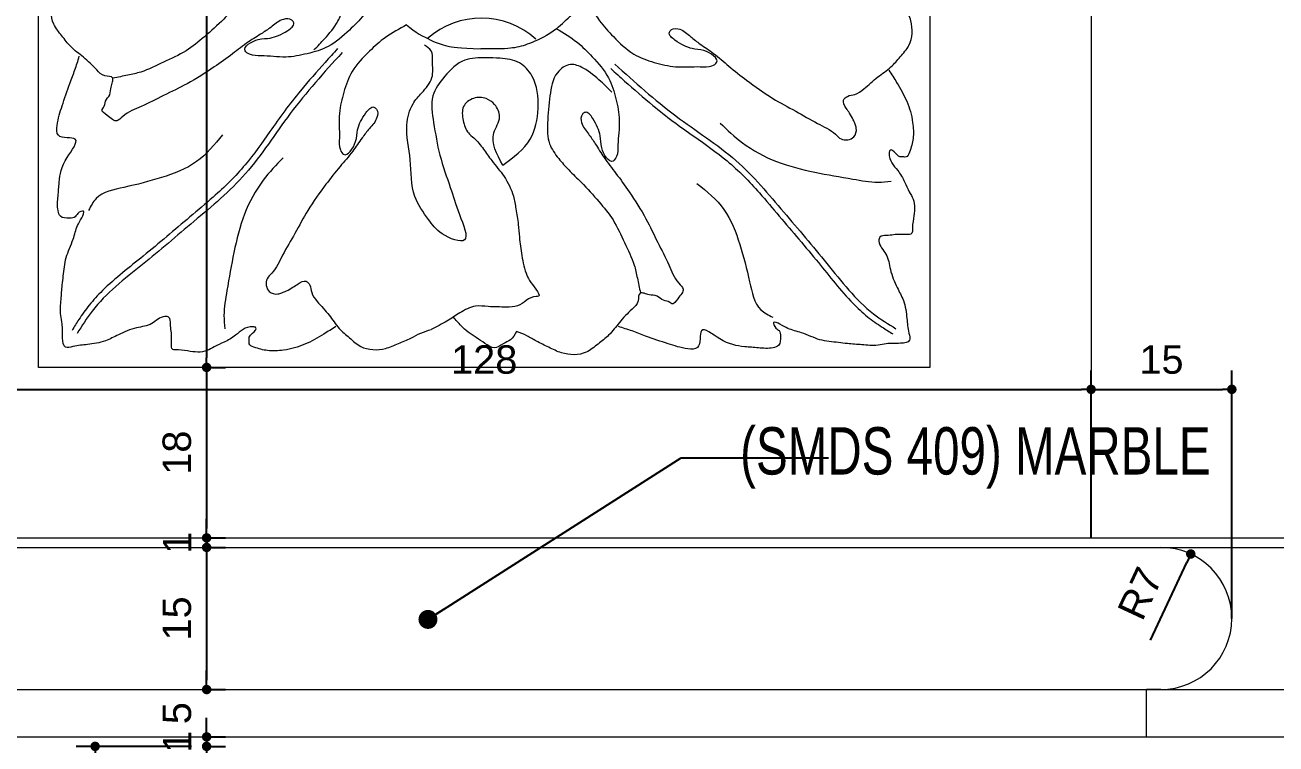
# Model space of a CAD drawing. Header units: inches. Extents: x 274057 to 444617, y 490067 to 635630.
# Drawn here: x 332358.4 to 332490.3, y 493024 to 493099.9 of the extents above; entities that cross this region are included whole.
import ezdxf

# ---------------------------------------------------------------- set-up
doc = ezdxf.new("R2010")
doc.units = ezdxf.units.IN
doc.header["$MEASUREMENT"] = 0
for name, color, linetype in [('CQ Grg Gypsum', 41, 'Continuous'), ('CQ PANEL DIMENSION', 1, 'Continuous'), ('CQ SPOT DETAIL DIMENSION', 9, 'Continuous'), ('CQ SPOT DETAILS', 40, 'Continuous'), ('CQ text label', 3, 'Continuous')]:
    doc.layers.add(name, color=color, linetype=linetype)
doc.layers.add('CQ Marble', color=6, linetype='Continuous', lineweight=0)
doc.styles.add('DIM 50', font='romans.shx', dxfattribs={"width": 0.75, "height": 100})
doc.styles.get("Standard").update_dxf_attribs({"font": 'arial.ttf'})
doc.dimstyles.new('CQ 2', dxfattribs={"dimscale": 0.02, "dimtxt": 150, "dimasz": 50, "dimexe": 100, "dimexo": 0, "dimgap": 80, "dimtad": 1, "dimdec": 0, "dimzin": 0, "dimdsep": 46, "dimtxsty": 'Standard', "dimblk": 'DOT', "dimcen": 100, "dimclrd": 1, "dimclre": 1, "dimclrt": 3, "dimadec": 0, "dimazin": 0, "dimtfac": 1, "dimtdec": 0, "dimtofl": 0, "dimtmove": 0, "dimatfit": 3, "dimfxl": 1, "dimtolj": 1, "dimtzin": 0, "dimlwd": -1, "dimarcsym": 0})
doc.dimstyles.get("Standard").update_dxf_attribs({"dimtxt": 0.18, "dimasz": 0.18, "dimexe": 0.18, "dimexo": 0.0625, "dimgap": 0.09, "dimtad": 0, "dimtih": 1, "dimtoh": 1, "dimdec": 4, "dimzin": 0, "dimdsep": 46, "dimtxsty": 'Standard', "dimcen": 0.09, "dimadec": 0, "dimazin": 0, "dimtfac": 1, "dimtdec": 4, "dimtofl": 0, "dimtmove": 0, "dimatfit": 3, "dimfxl": 1, "dimtolj": 1, "dimtzin": 0, "dimarcsym": 0})

# ---------------------------------------------------------------- blocks, each defined once
blk = doc.blocks.new('_Dot')
at = {"color": 0, "linetype": 'ByBlock', "lineweight": -2}
blk.add_line((-0.5, 0), (-1, 0), dxfattribs=at)
at = {"color": 0, "linetype": 'ByBlock', "const_width": 0.5}
blk.add_lwpolyline([(-0.25, 0, 1), (0.25, 0, 1)], format="xyb", close=True, dxfattribs=at)
blk = doc.blocks.new('*D1234')
at = {"layer": 'CQ SPOT DETAIL DIMENSION', "color": 1, "lineweight": -2, "transparency": 16777216}
for p, q in [((332359.81, 493157.74), (332379.54, 493157.74)), ((332377.54, 493063.74), (332379.54, 493063.74))]:
    blk.add_line(p, q, dxfattribs=at)
at = {"layer": 'CQ SPOT DETAIL DIMENSION', "color": 1, "transparency": 16777216}
blk.add_line((332377.54, 493156.74), (332377.54, 493064.74), dxfattribs=at)
at = {"layer": 'Defpoints', "color": 0, "transparency": 16777216}
for p in [(332359.81, 493157.74), (332377.54, 493063.74, -0.03), (332377.54, 493063.74)]:
    blk.add_point(p, dxfattribs=at)
at = {"layer": 'CQ SPOT DETAIL DIMENSION', "color": 1, "transparency": 16777216}
for p, rotation in [((332377.54, 493157.74), 90), ((332377.54, 493063.74), 270)]:
    blk.add_blockref('_Dot', p, dxfattribs=dict(at, rotation=rotation))
at = {"layer": 'CQ SPOT DETAIL DIMENSION', "color": 3, "transparency": 16777216, "insert": (332374.41, 493110.74), "char_height": 3, "attachment_point": 5, "rotation": 90}
blk.add_mtext('\\A1;94', dxfattribs=at)
blk = doc.blocks.new('*D1235')
at = {"layer": 'CQ SPOT DETAIL DIMENSION', "color": 1, "lineweight": -2, "transparency": 16777216}
for p, q in [((332377.54, 493063.74), (332379.54, 493063.74)), ((332377.54, 493045.74), (332379.54, 493045.74))]:
    blk.add_line(p, q, dxfattribs=at)
at = {"layer": 'CQ SPOT DETAIL DIMENSION', "color": 1, "transparency": 16777216}
blk.add_line((332377.54, 493062.74), (332377.54, 493046.74), dxfattribs=at)
at = {"layer": 'Defpoints', "color": 0, "transparency": 16777216}
for p in [(332377.54, 493063.74, -0.03), (332377.54, 493045.74, -0.03), (332377.54, 493045.74)]:
    blk.add_point(p, dxfattribs=at)
at = {"layer": 'CQ SPOT DETAIL DIMENSION', "color": 1, "transparency": 16777216}
for p, rotation in [((332377.54, 493063.74), 90), ((332377.54, 493045.74), 270)]:
    blk.add_blockref('_Dot', p, dxfattribs=dict(at, rotation=rotation))
at = {"layer": 'CQ SPOT DETAIL DIMENSION', "color": 3, "transparency": 16777216, "insert": (332374.41, 493054.74), "char_height": 3, "attachment_point": 5, "rotation": 90}
blk.add_mtext('\\A1;18', dxfattribs=at)
blk = doc.blocks.new('*D1219')
at = {"layer": 'CQ SPOT DETAIL DIMENSION', "color": 1, "transparency": 16777216}
for p, q in [((332377.54, 493046.74), (332377.54, 493047.74)), ((332377.54, 493043.74), (332377.54, 493042.74))]:
    blk.add_line(p, q, dxfattribs=at)
at = {"layer": 'CQ SPOT DETAIL DIMENSION', "color": 1, "lineweight": -2, "transparency": 16777216}
for p, q in [((332377.54, 493045.74), (332379.54, 493045.74)), ((332377.54, 493044.74), (332379.54, 493044.74))]:
    blk.add_line(p, q, dxfattribs=at)
at = {"layer": 'Defpoints', "color": 0, "transparency": 16777216}
for p in [(332377.54, 493045.74, -0.03), (332377.54, 493044.74, -0.03), (332377.54, 493044.74)]:
    blk.add_point(p, dxfattribs=at)
at = {"layer": 'CQ SPOT DETAIL DIMENSION', "color": 1, "transparency": 16777216}
for p, rotation in [((332377.54, 493045.74), 270), ((332377.54, 493044.74), 90)]:
    blk.add_blockref('_Dot', p, dxfattribs=dict(at, rotation=rotation))
at = {"layer": 'CQ SPOT DETAIL DIMENSION', "color": 3, "transparency": 16777216, "insert": (332374.44, 493045.24), "char_height": 3, "attachment_point": 5, "rotation": 90}
blk.add_mtext('\\A1;1', dxfattribs=at)
blk = doc.blocks.new('*D1220')
at = {"layer": 'CQ SPOT DETAIL DIMENSION', "color": 1, "lineweight": -2, "transparency": 16777216}
for p, q in [((332377.54, 493044.74), (332379.54, 493044.74)), ((332377.54, 493029.74), (332379.54, 493029.74))]:
    blk.add_line(p, q, dxfattribs=at)
at = {"layer": 'CQ SPOT DETAIL DIMENSION', "color": 1, "transparency": 16777216}
blk.add_line((332377.54, 493043.74), (332377.54, 493030.74), dxfattribs=at)
at = {"layer": 'Defpoints', "color": 0, "transparency": 16777216}
for p in [(332377.54, 493044.74, -0.03), (332377.54, 493029.74, -0.03), (332377.54, 493029.74)]:
    blk.add_point(p, dxfattribs=at)
at = {"layer": 'CQ SPOT DETAIL DIMENSION', "color": 1, "transparency": 16777216}
for p, rotation in [((332377.54, 493044.74), 90), ((332377.54, 493029.74), 270)]:
    blk.add_blockref('_Dot', p, dxfattribs=dict(at, rotation=rotation))
at = {"layer": 'CQ SPOT DETAIL DIMENSION', "color": 3, "transparency": 16777216, "insert": (332374.41, 493037.24), "char_height": 3, "attachment_point": 5, "rotation": 90}
blk.add_mtext('\\A1;15', dxfattribs=at)
blk = doc.blocks.new('*D1221')
at = {"layer": 'CQ SPOT DETAIL DIMENSION', "color": 1, "transparency": 16777216}
for p, q in [((332377.54, 493030.74), (332377.54, 493031.74)), ((332377.54, 493023.74), (332377.54, 493022.74))]:
    blk.add_line(p, q, dxfattribs=at)
at = {"layer": 'CQ SPOT DETAIL DIMENSION', "color": 1, "lineweight": -2, "transparency": 16777216}
for p, q in [((332377.54, 493029.74), (332379.54, 493029.74)), ((332377.54, 493024.74), (332379.54, 493024.74))]:
    blk.add_line(p, q, dxfattribs=at)
at = {"layer": 'Defpoints', "color": 0, "transparency": 16777216}
for p in [(332377.54, 493029.74, -0.03), (332377.54, 493024.74, -0.03), (332377.54, 493024.74)]:
    blk.add_point(p, dxfattribs=at)
at = {"layer": 'CQ SPOT DETAIL DIMENSION', "color": 1, "transparency": 16777216}
for p, rotation in [((332377.54, 493029.74), 270), ((332377.54, 493024.74), 90)]:
    blk.add_blockref('_Dot', p, dxfattribs=dict(at, rotation=rotation))
at = {"layer": 'CQ SPOT DETAIL DIMENSION', "color": 3, "transparency": 16777216, "insert": (332374.42, 493027.24), "char_height": 3, "attachment_point": 5, "rotation": 90}
blk.add_mtext('\\A1;5', dxfattribs=at)
blk = doc.blocks.new('*D1222')
at = {"layer": 'CQ SPOT DETAIL DIMENSION', "color": 1, "transparency": 16777216}
for p, q in [((332377.54, 493025.74), (332377.54, 493026.74)), ((332377.54, 493022.74), (332377.54, 493021.74))]:
    blk.add_line(p, q, dxfattribs=at)
at = {"layer": 'CQ SPOT DETAIL DIMENSION', "color": 1, "lineweight": -2, "transparency": 16777216}
for p, q in [((332377.54, 493024.74), (332379.54, 493024.74)), ((332377.54, 493023.74), (332379.54, 493023.74))]:
    blk.add_line(p, q, dxfattribs=at)
at = {"layer": 'Defpoints', "color": 0, "transparency": 16777216}
for p in [(332377.54, 493024.74, -0.03), (332377.54, 493023.74, -0.03), (332377.54, 493023.74)]:
    blk.add_point(p, dxfattribs=at)
at = {"layer": 'CQ SPOT DETAIL DIMENSION', "color": 1, "transparency": 16777216}
for p, rotation in [((332377.54, 493024.74), 270), ((332377.54, 493023.74), 90)]:
    blk.add_blockref('_Dot', p, dxfattribs=dict(at, rotation=rotation))
at = {"layer": 'CQ SPOT DETAIL DIMENSION', "color": 3, "transparency": 16777216, "insert": (332374.44, 493024.24), "char_height": 3, "attachment_point": 5, "rotation": 90}
blk.add_mtext('\\A1;1', dxfattribs=at)
blk = doc.blocks.new('*D1224')
at = {"layer": 'CQ SPOT DETAIL DIMENSION', "color": 1, "lineweight": -2, "transparency": 16777216}
for p, q in [((332342.81, 493045.74), (332342.81, 493063.42)), ((332470.81, 493045.74), (332470.81, 493063.42))]:
    blk.add_line(p, q, dxfattribs=at)
at = {"layer": 'CQ SPOT DETAIL DIMENSION', "color": 1, "transparency": 16777216}
blk.add_line((332343.81, 493061.42), (332469.81, 493061.42), dxfattribs=at)
at = {"layer": 'Defpoints', "color": 0, "transparency": 16777216}
for p in [(332470.81, 493061.42), (332342.81, 493045.74, -0.03), (332470.81, 493045.74, -0.03)]:
    blk.add_point(p, dxfattribs=at)
at = {"layer": 'CQ SPOT DETAIL DIMENSION', "color": 1, "transparency": 16777216, "rotation": 180}
blk.add_blockref('_Dot', (332342.81, 493061.42), dxfattribs=at)
at = {"layer": 'CQ SPOT DETAIL DIMENSION', "color": 1, "transparency": 16777216}
blk.add_blockref('_Dot', (332470.81, 493061.42), dxfattribs=at)
at = {"layer": 'CQ SPOT DETAIL DIMENSION', "color": 3, "transparency": 16777216, "insert": (332406.81, 493064.55), "char_height": 3, "attachment_point": 5}
blk.add_mtext('\\A1;128', dxfattribs=at)
blk = doc.blocks.new('*D1225')
at = {"layer": 'CQ SPOT DETAIL DIMENSION', "color": 1, "lineweight": -2, "transparency": 16777216}
for p, q in [((332470.81, 493045.74), (332470.81, 493063.42)), ((332485.65, 493037.24), (332485.65, 493063.42))]:
    blk.add_line(p, q, dxfattribs=at)
at = {"layer": 'CQ SPOT DETAIL DIMENSION', "color": 1, "transparency": 16777216}
blk.add_line((332471.81, 493061.42), (332484.65, 493061.42), dxfattribs=at)
at = {"layer": 'Defpoints', "color": 0, "transparency": 16777216}
for p in [(332485.65, 493061.42), (332470.81, 493045.74, -0.03), (332485.65, 493037.24, -0.03)]:
    blk.add_point(p, dxfattribs=at)
at = {"layer": 'CQ SPOT DETAIL DIMENSION', "color": 1, "transparency": 16777216, "rotation": 180}
blk.add_blockref('_Dot', (332470.81, 493061.42), dxfattribs=at)
at = {"layer": 'CQ SPOT DETAIL DIMENSION', "color": 1, "transparency": 16777216}
blk.add_blockref('_Dot', (332485.65, 493061.42), dxfattribs=at)
at = {"layer": 'CQ SPOT DETAIL DIMENSION', "color": 3, "transparency": 16777216, "insert": (332478.23, 493064.55), "char_height": 3, "attachment_point": 5}
blk.add_mtext('\\A1;15', dxfattribs=at)
blk = doc.blocks.new('*D1227')
at = {"layer": 'CQ SPOT DETAIL DIMENSION', "color": 1, "transparency": 16777216}
blk.add_line((332477.08, 493034.94), (332480.9, 493043.13), dxfattribs=at)
at = {"layer": 'Defpoints', "color": 0, "transparency": 16777216}
for p in [(332481.32, 493044.04, -0.03), (332478.15, 493037.24, -0.03)]:
    blk.add_point(p, dxfattribs=at)
at = {"layer": 'CQ SPOT DETAIL DIMENSION', "color": 1, "transparency": 16777216, "rotation": 65.025243148382}
blk.add_blockref('_Dot', (332481.32, 493044.04), dxfattribs=at)
at = {"layer": 'CQ SPOT DETAIL DIMENSION', "color": 3, "transparency": 16777216, "insert": (332475.97, 493039.89), "char_height": 3, "attachment_point": 5, "rotation": 65.0252}
blk.add_mtext('\\A1;R7', dxfattribs=at)
blk = doc.blocks.new('*D1172')
at = {"layer": 'CQ SPOT DETAIL DIMENSION', "color": 1, "lineweight": -2, "transparency": 16777216}
for p, q in [((332375.94, 493023.74), (332363.78, 493023.74)), ((332370.43, 492999.74), (332363.78, 492999.74))]:
    blk.add_line(p, q, dxfattribs=at)
at = {"layer": 'CQ SPOT DETAIL DIMENSION', "color": 1, "transparency": 16777216}
blk.add_line((332365.78, 493022.74), (332365.78, 493000.74), dxfattribs=at)
at = {"layer": 'Defpoints', "color": 0, "transparency": 16777216}
for p in [(332375.94, 493023.74), (332365.78, 492999.74), (332370.43, 492999.74, -0.03)]:
    blk.add_point(p, dxfattribs=at)
at = {"layer": 'CQ SPOT DETAIL DIMENSION', "color": 1, "transparency": 16777216}
for p, rotation in [((332365.78, 493023.74), 90), ((332365.78, 492999.74), 270)]:
    blk.add_blockref('_Dot', p, dxfattribs=dict(at, rotation=rotation))
at = {"layer": 'CQ SPOT DETAIL DIMENSION', "color": 3, "transparency": 16777216, "insert": (332362.68, 493011.74), "char_height": 3, "attachment_point": 5, "rotation": 90}
blk.add_mtext('\\A1;24', dxfattribs=at)
blk = doc.blocks.new('fireplace')
at = {"layer": 'CQ Marble', "lineweight": 0}
for p, q in [((374329.23, 531066.56), (374329.23, 530936.56)), ((374181.23, 530936.56), (374937.23, 530936.56)), ((374173.73, 530935.56), (374937.23, 530935.56)), ((374173.73, 530920.56), (374937.23, 530920.56)), ((374335.07, 530915.56), (374335.07, 530920.56)), ((374336.57, 530920.56), (374335.07, 530920.56)), ((374175.23, 530915.56), (374336.73, 530915.56)), ((374336.73, 530915.56), (374937.23, 530915.56))]:
    blk.add_line(p, q, dxfattribs=at)
for points in [[(374218.23, 531048.56), (374312.23, 531048.56), (374312.23, 530954.56), (374218.23, 530954.56)], [(374312.23, 530954.56), (374218.23, 530954.56), (374218.23, 531048.56), (374312.23, 531048.56)]]:
    blk.add_lwpolyline(points, close=True, dxfattribs=at)
for centre, radius, start, end in [((374226.45, 531042.32), 69.71, 311.7458, 315.3971), ((374264.92, 530982.82), 8.6, 47.9326, 131.3343), ((374336.57, 530928.06), 7.5, 270, 90)]:
    blk.add_arc(centre, radius, start, end, dxfattribs=at)
for points, knots in [([(374253.97, 530993.92), (374253.53, 530993.18), (374252.71, 530991.79), (374250.88, 530990.02), (374249.01, 530988.34), (374246.59, 530987.64), (374244.21, 530987.17), (374242.15, 530987.5), (374240.7, 530987.43), (374239.47, 530988.23), (374241.35, 530989.37), (374242.53, 530989.22), (374243.63, 530989.61), (374244.42, 530990.03), (374245.35, 530990.71), (374244.84, 530991.4), (374243.82, 530991.36), (374242.92, 530990.57), (374241.72, 530989.75), (374240.25, 530988.89), (374238.64, 530987.58), (374236.5, 530986.08), (374234.11, 530984.52), (374231.45, 530983.32), (374229.2, 530982.07), (374227.49, 530981.5), (374226.39, 530980.28), (374225.67, 530981.09), (374224.75, 530981.62), (374225.23, 530982.1), (374225.21, 530982.73), (374225.86, 530983.29), (374225.83, 530984.09), (374226.05, 530984.61), (374226.15, 530985.34), (374225.03, 530985.2), (374224.19, 530986.2), (374223.04, 530987.29), (374221.63, 530988.3), (374220.7, 530989.57), (374219.47, 530991.02), (374219.52, 530993.11), (374220.35, 530994.74), (374220.92, 530995.98), (374221.61, 530997.04), (374221.87, 530997.77), (374222, 530998.14)], [0, 0, 0, 0, 2.580815, 4.807291, 7.626694, 9.963364, 12.256517, 14.855381, 16.093572, 16.68179, 18.521778, 19.784042, 20.703613, 21.806135, 22.831965, 23.173904, 24.065309, 25.449844, 26.721766, 28.447545, 30.540699, 32.933976, 36.290753, 39.074034, 41.704458, 43.909508, 44.689162, 45.851537, 46.675011, 46.921602, 47.635698, 48.433279, 49.265401, 49.82943, 50.23983, 51.085515, 52.166667, 54.103234, 55.854623, 57.308539, 58.827027, 61.429856, 62.903153, 64.341072, 65.50376, 66.672517, 66.672517, 66.672517, 66.672517]), ([(374276.09, 530993.37), (374276.49, 530992.6), (374277.24, 530991.18), (374278.98, 530989.32), (374280.77, 530987.55), (374283.15, 530986.73), (374285.5, 530986.14), (374287.58, 530986.37), (374289.02, 530986.23), (374290.29, 530986.97), (374288.47, 530988.19), (374287.28, 530988.1), (374286.2, 530988.55), (374285.43, 530989), (374284.54, 530989.74), (374285.09, 530990.4), (374286.1, 530990.3), (374286.96, 530989.47), (374288.12, 530988.59), (374289.55, 530987.67), (374291.08, 530986.27), (374293.15, 530984.67), (374295.45, 530982.99), (374298.06, 530981.65), (374300.22, 530980.33), (374301.97, 530979.56), (374302.93, 530978.43), (374304.31, 530978.61), (374304.55, 530979.65), (374304.35, 530980.25), (374304.12, 530980.79), (374303.78, 530981.36), (374303.37, 530981.97), (374302.92, 530982.72), (374303.6, 530983.29), (374304.44, 530983.31), (374305.51, 530984.12), (374306.63, 530985.22), (374308.11, 530986.14), (374309.1, 530987.37), (374310.4, 530988.75), (374310.45, 530990.84), (374309.71, 530992.51), (374309.2, 530993.77), (374308.57, 530994.87), (374308.34, 530995.61), (374308.23, 530995.99)], [0, 0, 0, 0, 2.580815, 4.807291, 7.626694, 9.963364, 12.256517, 14.855381, 16.093572, 16.68179, 18.521778, 19.784042, 20.703613, 21.806135, 22.831965, 23.173904, 24.065309, 25.449844, 26.721766, 28.447545, 30.540699, 32.933976, 36.290753, 39.074034, 41.704458, 43.909508, 44.689162, 46.039762, 46.986662, 47.442599, 47.941187, 48.738769, 49.392763, 50.281254, 50.836388, 51.647922, 52.752958, 54.689525, 56.440914, 57.89483, 59.413318, 62.016147, 63.489444, 64.927363, 66.090051, 67.258809, 67.258809, 67.258809, 67.258809]), ([(374247.28, 530988.09), (374247.66, 530988.47), (374248.59, 530989.4), (374249.7, 530990.75), (374250.47, 530992.55), (374249.19, 530994.29), (374246.76, 530994.67), (374244.28, 530994.91), (374241.87, 530994.9), (374240.3, 530993.76), (374238.98, 530992.61), (374237.58, 530991.08), (374235.81, 530989.53), (374233.79, 530987.83), (374231.41, 530986.81), (374229.42, 530985.77), (374227.59, 530985.4), (374226.62, 530985.19), (374226.1, 530985.08)], [0, 0, 0, 0, 1.602274, 3.939649, 5.345885, 6.978704, 9.528492, 12.4315, 14.621444, 16.455043, 18.057259, 19.915515, 22.669887, 25.116669, 27.790646, 30.383598, 31.789241, 33.370527, 33.370527, 33.370527, 33.370527]), ([(374257.03, 530990.7), (374256.27, 530990.3), (374254.84, 530989.54), (374252.98, 530987.8), (374251.22, 530986.02), (374250.4, 530983.64), (374249.81, 530981.29), (374250.03, 530979.21), (374249.89, 530977.77), (374250.63, 530976.5), (374251.86, 530978.32), (374251.77, 530979.51), (374252.21, 530980.59), (374252.67, 530981.36), (374253.4, 530982.25), (374254.06, 530981.7), (374253.97, 530980.69), (374253.14, 530979.83), (374252.26, 530978.67), (374251.33, 530977.24), (374249.94, 530975.7), (374248.34, 530973.64), (374246.66, 530971.33), (374245.32, 530968.73), (374244, 530966.57), (374243.23, 530964.82), (374242.1, 530963.85), (374242.28, 530962.48), (374243.32, 530962.23), (374243.92, 530962.44), (374244.46, 530962.67), (374245.03, 530963), (374245.64, 530963.41), (374246.39, 530963.86), (374246.96, 530963.19), (374246.97, 530962.35), (374247.78, 530961.28), (374248.89, 530960.16), (374249.81, 530958.68), (374251.04, 530957.69), (374252.42, 530956.39), (374254.51, 530956.33), (374256.18, 530957.08), (374257.44, 530957.59), (374258.53, 530958.22), (374259.28, 530958.45), (374259.65, 530958.56)], [0, 0, 0, 0, 2.580815, 4.807291, 7.626694, 9.963364, 12.256517, 14.855381, 16.093572, 16.68179, 18.521778, 19.784042, 20.703613, 21.806135, 22.831965, 23.173904, 24.065309, 25.449844, 26.721766, 28.447545, 30.540699, 32.933976, 36.290753, 39.074034, 41.704458, 43.909508, 44.689162, 46.039762, 46.986662, 47.442599, 47.941187, 48.738769, 49.392763, 50.281254, 50.836388, 51.647922, 52.752958, 54.689525, 56.440914, 57.89483, 59.413318, 62.016147, 63.489444, 64.927363, 66.090051, 67.258809, 67.258809, 67.258809, 67.258809]), ([(374257.03, 530990.7), (374257.95, 530989.93), (374259.93, 530988.9), (374260.97, 530988.54), (374262.49, 530988.25), (374264.89, 530988.19)], [0, 0, 0, 0, 2.237908, 4.768737, 6.524905, 6.524905, 6.524905, 6.524905]), ([(374272.87, 530990.31), (374271.91, 530989.58), (374269.89, 530988.65), (374268.83, 530988.35), (374267.29, 530988.13), (374264.89, 530988.19)], [0, 0, 0, 0, 2.237908, 4.768737, 6.524905, 6.524905, 6.524905, 6.524905]), ([(374272.87, 530990.31), (374273.61, 530989.86), (374275, 530989.04), (374276.77, 530987.21), (374278.44, 530985.34), (374279.15, 530982.92), (374279.62, 530980.54), (374279.29, 530978.48), (374279.36, 530977.03), (374278.55, 530975.8), (374277.42, 530977.68), (374277.57, 530978.86), (374277.18, 530979.97), (374276.76, 530980.76), (374276.07, 530981.69), (374275.39, 530981.17), (374275.43, 530980.16), (374276.22, 530979.26), (374277.04, 530978.05), (374277.89, 530976.58), (374279.21, 530974.97), (374280.7, 530972.83), (374282.27, 530970.44), (374283.47, 530967.78), (374284.72, 530965.53), (374285.29, 530963.82), (374286.5, 530962.72), (374285.7, 530962), (374285.16, 530961.09), (374284.69, 530961.56), (374284.06, 530961.55), (374283.49, 530962.19), (374282.7, 530962.17), (374282.17, 530962.38), (374281.45, 530962.49), (374281.59, 530961.36), (374280.58, 530960.52), (374279.49, 530959.38), (374278.48, 530957.97), (374277.21, 530957.03), (374275.77, 530955.8), (374273.68, 530955.85), (374272.05, 530956.68), (374270.81, 530957.26), (374269.75, 530957.94), (374269.02, 530958.2), (374268.65, 530958.34)], [0, 0, 0, 0, 2.580815, 4.807291, 7.626694, 9.963364, 12.256517, 14.855381, 16.093572, 16.68179, 18.521778, 19.784042, 20.703613, 21.806135, 22.831965, 23.173904, 24.065309, 25.449844, 26.721766, 28.447545, 30.540699, 32.933976, 36.290753, 39.074034, 41.704458, 43.909508, 44.689162, 45.851537, 46.675011, 46.921602, 47.635698, 48.433279, 49.265401, 49.82943, 50.23983, 51.085515, 52.166667, 54.103234, 55.854623, 57.308539, 58.827027, 61.429856, 62.903153, 64.341072, 65.50376, 66.672517, 66.672517, 66.672517, 66.672517]), ([(374249.77, 530988.21), (374249.33, 530987.72), (374248.89, 530987.24), (374247.58, 530985.77), (374246.71, 530984.78), (374245.29, 530983.07), (374244.73, 530982.36), (374243.66, 530980.91), (374243.14, 530980.18), (374241.78, 530978.24), (374240.94, 530977.05), (374239.51, 530975.34), (374238.97, 530974.75), (374237.84, 530973.62), (374237.25, 530973.07), (374235.84, 530971.83), (374235.02, 530971.14), (374232.56, 530969.06), (374230.94, 530967.67), (374228.56, 530965.73), (374227.83, 530965.15), (374226.38, 530963.95), (374225.65, 530963.33), (374224.48, 530962.18), (374224.01, 530961.67), (374223.18, 530960.64), (374222.82, 530960.12), (374222.23, 530959.23), (374222, 530958.85), (374221.77, 530958.47)], [0, 0, 0, 0, 1.544821, 1.544821, 4.634463, 4.634463, 6.73556, 6.73556, 8.836656, 8.836656, 12.312331, 12.312331, 14.246177, 14.246177, 16.180023, 16.180023, 18.713011, 18.713011, 23.778986, 23.778986, 25.968619, 25.968619, 28.158252, 28.158252, 29.738257, 29.738257, 31.1741, 31.1741, 32.211491, 32.211491, 32.211491, 32.211491]), ([(374250.24, 530987.78), (374248.35, 530985.69), (374244.69, 530981.65), (374240.47, 530974.86), (374234.68, 530970.04), (374229.22, 530965.36), (374224.58, 530961.81), (374222.81, 530958.95), (374222.31, 530958.14)], [0, 0, 0, 0, 8.449387, 16.34018, 23.759908, 30.835859, 38.07682, 40.917297, 40.917297, 40.917297, 40.917297]), ([(374267.2, 530975.91), (374268.32, 530976.73), (374270.37, 530978.23), (374271.09, 530981.95), (374270.76, 530984.95), (374269, 530986.95), (374267.09, 530987.22), (374265.18, 530987.23), (374262.9, 530987.25), (374261.09, 530985.38), (374259.44, 530983.18), (374259.95, 530980.12), (374260.44, 530976.95), (374261.67, 530973.62), (374262.4, 530971.08), (374264.09, 530967.2), (374260.56, 530968.51), (374259.25, 530970.32), (374257.44, 530972.83), (374257.63, 530976.44), (374256.8, 530979.67), (374257.47, 530982.23), (374258.73, 530983.64), (374259.99, 530985.03), (374259.71, 530986.64), (374259.83, 530988.03), (374259.21, 530988.4), (374258.92, 530988.57)], [0, 0, 0, 0, 3.983247, 7.326993, 10.815411, 12.702212, 14.825173, 16.307954, 18.551776, 21.285319, 23.675342, 26.495145, 29.983555, 33.592784, 36.593881, 39.326714, 41.772103, 43.86855, 46.66526, 50.563977, 54.295715, 56.596555, 58.078867, 60.011493, 61.789958, 62.837938, 63.787196, 63.787196, 63.787196, 63.787196]), ([(374249.6, 530958.88), (374249.17, 530958.61), (374248.11, 530957.92), (374246.33, 530956.91), (374244.31, 530956.33), (374242.4, 530956.25), (374241.3, 530956.57), (374240.38, 530956.92), (374240.47, 530957.38), (374240.38, 530957.82), (374240.82, 530958.14), (374241.39, 530958.77), (374240.11, 530958.97), (374239.21, 530958.01), (374237.9, 530957.23), (374236.83, 530956.81), (374235.99, 530956.25), (374234.99, 530956.13), (374233.88, 530956.3), (374233.06, 530956.43), (374232.12, 530956.38), (374232.4, 530957.94), (374232.09, 530958.75), (374232.16, 530959.88), (374231.11, 530960.02), (374230.23, 530958.97), (374228.41, 530958.79), (374226.79, 530958.11), (374225.2, 530957.22), (374223.48, 530956.96), (374222.18, 530956.88), (374220.88, 530956.48), (374220.7, 530957.93), (374220.82, 530958.94), (374220.46, 530960.31), (374220.63, 530961.68), (374220.7, 530963.07), (374220.9, 530964.54), (374221.03, 530966.22), (374221.89, 530967.86), (374222.23, 530969.44), (374222.71, 530970.17), (374223.23, 530971.27), (374222.34, 530970.89), (374222.13, 530970.36), (374221.38, 530970.29), (374220.52, 530970.31), (374220.17, 530971.42), (374220.3, 530972.59), (374220.43, 530974.57), (374220.75, 530976.3), (374223.09, 530979.14), (374220.07, 530978.55), (374220.2, 530980.57), (374220.75, 530982.23), (374221.39, 530984.25), (374222.09, 530985.95), (374222.39, 530986.92), (374222.53, 530987.4)], [0, 0, 0, 0, 1.535313, 3.785379, 6.102333, 7.807987, 9.295491, 9.909612, 10.165019, 10.590692, 11.135923, 11.822391, 12.173579, 14.192605, 15.610022, 16.752665, 17.629513, 18.581794, 19.692358, 20.972839, 21.143191, 22.362161, 23.904028, 24.606089, 25.040404, 26.603844, 28.300895, 30.32538, 31.848906, 33.770534, 35.324838, 36.096133, 37.092664, 38.627457, 39.495686, 41.19838, 42.733173, 43.673525, 45.648228, 47.721505, 49.23016, 50.182087, 50.884148, 51.53278, 51.958535, 52.578601, 53.563478, 54.183342, 55.733988, 57.183786, 59.932048, 62.056345, 63.87802, 64.904042, 67.048181, 69.553547, 71.08842, 72.597067, 72.597067, 72.597067, 72.597067]), ([(374278.7, 530983.62), (374278.32, 530983.99), (374277.38, 530984.92), (374276.03, 530986.04), (374274.24, 530986.81), (374272.5, 530985.52), (374272.12, 530983.09), (374271.88, 530980.61), (374271.89, 530978.21), (374273.02, 530976.64), (374274.18, 530975.32), (374275.71, 530973.91), (374277.26, 530972.14), (374278.96, 530970.12), (374279.98, 530967.74), (374281.01, 530965.76), (374281.39, 530963.93), (374281.6, 530962.95), (374281.7, 530962.44)], [0, 0, 0, 0, 1.602274, 3.939649, 5.345885, 6.978704, 9.528492, 12.4315, 14.621444, 16.455043, 18.057259, 19.915515, 22.669887, 25.116669, 27.790646, 30.383598, 31.789241, 33.370527, 33.370527, 33.370527, 33.370527]), ([(374279.01, 530986.57), (374281.1, 530984.68), (374285.14, 530981.02), (374291.92, 530976.8), (374296.75, 530971.01), (374301.43, 530965.55), (374304.97, 530960.92), (374307.84, 530959.14), (374308.65, 530958.64)], [0, 0, 0, 0, 8.449387, 16.34018, 23.759908, 30.835859, 38.07682, 40.917297, 40.917297, 40.917297, 40.917297]), ([(374278.58, 530986.1), (374279.07, 530985.66), (374279.55, 530985.22), (374281.02, 530983.91), (374282.01, 530983.04), (374283.72, 530981.63), (374284.43, 530981.07), (374285.87, 530979.99), (374286.61, 530979.47), (374288.54, 530978.11), (374289.74, 530977.27), (374291.45, 530975.84), (374292.03, 530975.31), (374293.17, 530974.17), (374293.71, 530973.58), (374294.96, 530972.18), (374295.65, 530971.35), (374297.73, 530968.89), (374299.12, 530967.27), (374301.06, 530964.9), (374301.64, 530964.17), (374302.84, 530962.71), (374303.46, 530961.99), (374304.61, 530960.82), (374305.11, 530960.34), (374306.15, 530959.51), (374306.66, 530959.15), (374307.56, 530958.57), (374307.94, 530958.33), (374308.32, 530958.1)], [0, 0, 0, 0, 1.544821, 1.544821, 4.634463, 4.634463, 6.73556, 6.73556, 8.836656, 8.836656, 12.312331, 12.312331, 14.246177, 14.246177, 16.180023, 16.180023, 18.713011, 18.713011, 23.778986, 23.778986, 25.968619, 25.968619, 28.158252, 28.158252, 29.738257, 29.738257, 31.1741, 31.1741, 32.211491, 32.211491, 32.211491, 32.211491]), ([(374307.91, 530985.93), (374308.18, 530985.5), (374308.86, 530984.44), (374309.88, 530982.66), (374310.46, 530980.65), (374310.54, 530978.73), (374310.22, 530977.63), (374309.86, 530976.71), (374309.41, 530976.8), (374308.97, 530976.72), (374308.64, 530977.15), (374308.02, 530977.73), (374307.81, 530976.45), (374308.78, 530975.54), (374309.56, 530974.23), (374309.98, 530973.16), (374310.54, 530972.32), (374310.65, 530971.32), (374310.49, 530970.21), (374310.36, 530969.39), (374310.4, 530968.45), (374308.85, 530968.73), (374308.04, 530968.43), (374306.91, 530968.49), (374306.77, 530967.44), (374307.82, 530966.56), (374308, 530964.74), (374308.68, 530963.13), (374309.57, 530961.53), (374309.82, 530959.81), (374309.9, 530958.51), (374310.31, 530957.22), (374308.85, 530957.04), (374307.85, 530957.15), (374306.48, 530956.8), (374305.11, 530956.96), (374303.72, 530957.04), (374302.25, 530957.23), (374300.56, 530957.36), (374298.93, 530958.22), (374297.35, 530958.56), (374296.61, 530959.04), (374295.52, 530959.56), (374295.9, 530958.67), (374296.43, 530958.46), (374296.5, 530957.71), (374296.47, 530956.86), (374295.36, 530956.5), (374294.2, 530956.63), (374292.22, 530956.76), (374290.49, 530957.08), (374287.64, 530959.42), (374288.24, 530956.41), (374286.21, 530956.53), (374284.55, 530957.08), (374282.54, 530957.72), (374280.84, 530958.42), (374279.87, 530958.72), (374279.38, 530958.87)], [0, 0, 0, 0, 1.535313, 3.785379, 6.102333, 7.807987, 9.295491, 9.909612, 10.165019, 10.590692, 11.135923, 11.822391, 12.173579, 14.192605, 15.610022, 16.752665, 17.629513, 18.581794, 19.692358, 20.972839, 21.143191, 22.362161, 23.904028, 24.606089, 25.040404, 26.603844, 28.300895, 30.32538, 31.848906, 33.770534, 35.324838, 36.096133, 37.092664, 38.627457, 39.495686, 41.19838, 42.733173, 43.673525, 45.648228, 47.721505, 49.23016, 50.182087, 50.884148, 51.53278, 51.958535, 52.578601, 53.563478, 54.183342, 55.733988, 57.183786, 59.932048, 62.056345, 63.87802, 64.904042, 67.048181, 69.553547, 71.08842, 72.597067, 72.597067, 72.597067, 72.597067]), ([(374267.2, 530975.91), (374266.57, 530977.07), (374265.6, 530978.81), (374267.16, 530980.86), (374266.47, 530982.31), (374265.41, 530983.07), (374264.07, 530983.12), (374262.79, 530982.15), (374262.98, 530980.61), (374263.34, 530979.4), (374264.36, 530978.63), (374265.15, 530977.63), (374266.12, 530976.2), (374267.44, 530974.73), (374268.31, 530972.95), (374268.58, 530971.19), (374268.85, 530969.76), (374268.94, 530968.1), (374269.17, 530966.34), (374269.55, 530964.58), (374270.16, 530963.43), (374271.41, 530961.98), (374270.36, 530962.07), (374269.66, 530961.66), (374268.77, 530960.91), (374267.3, 530960.94), (374265.85, 530960.93), (374264.14, 530961.16), (374262.69, 530960.36), (374261.25, 530959.38), (374260.21, 530958.85), (374259.65, 530958.56)], [0, 0, 0, 0, 3.540091, 5.343995, 6.734327, 7.803414, 9.137909, 10.504674, 11.986726, 13.407002, 14.180557, 15.746262, 17.235713, 19.342516, 21.66252, 23.028939, 24.685944, 26.028011, 27.977366, 30.135346, 30.999642, 32.656787, 32.805064, 33.934233, 35.003315, 36.198756, 38.126359, 39.460863, 41.252353, 42.855979, 44.734968, 44.734968, 44.734968, 44.734968]), ([(374290.1, 530980.35), (374290.86, 530979.63), (374292.61, 530977.95), (374296.03, 530976.11), (374300.06, 530975.12), (374303.64, 530974.53), (374306.34, 530974.03), (374307.69, 530974.16), (374308.15, 530974.21)], [0, 0, 0, 0, 3.139895, 7.266645, 11.435455, 15.528797, 18.194839, 19.590773, 19.590773, 19.590773, 19.590773]), ([(374237.63, 530979.12), (374236.79, 530978.08), (374235.09, 530975.96), (374231.16, 530974.52), (374227.65, 530973.61), (374224.48, 530973), (374223.75, 530971.58), (374223.52, 530971.13)], [0, 0, 0, 0, 3.937017, 8.008437, 12.089883, 15.260827, 16.73487, 16.73487, 16.73487, 16.73487]), ([(374244.02, 530976.69), (374243.29, 530975.93), (374241.61, 530974.17), (374239.78, 530970.76), (374238.79, 530966.73), (374238.2, 530963.15), (374237.7, 530960.45), (374237.83, 530959.1), (374237.88, 530958.63)], [0, 0, 0, 0, 3.139895, 7.266645, 11.435455, 15.528797, 18.194839, 19.590773, 19.590773, 19.590773, 19.590773]), ([(374287.67, 530973.96), (374288.71, 530973.13), (374290.82, 530971.43), (374292.26, 530967.49), (374293.17, 530963.99), (374293.78, 530960.81), (374295.21, 530960.08), (374295.66, 530959.85)], [0, 0, 0, 0, 3.937017, 8.008437, 12.089883, 15.260827, 16.73487, 16.73487, 16.73487, 16.73487]), ([(374268.65, 530958.34), (374268.46, 530958.01), (374268.12, 530957.43), (374267.18, 530957.09), (374266.29, 530956.38), (374264.98, 530957.36), (374263.82, 530958.02), (374262.71, 530958.99), (374262.24, 530959.56), (374261.98, 530959.87)], [0, 0, 0, 0, 1.074059, 1.963126, 2.964845, 4.08254, 6.212709, 7.212282, 8.434753, 8.434753, 8.434753, 8.434753])]:
    blk.add_open_spline(points, degree=3, knots=knots, dxfattribs=at)
blk = doc.blocks.new('FF-15 Cabinet elev B rev')
at = {"layer": 'CQ PANEL DIMENSION'}
blk.add_blockref('fireplace', (-369985.03, -529567.35, 0.02), dxfattribs=at)

msp = doc.modelspace()

# ---------------------------------------------------------------- block references
at = {"layer": 'CQ Grg Gypsum'}
msp.add_blockref('FF-15 Cabinet elev B rev', (328126.61, 491676.53, 0.02), dxfattribs=at)

# ---------------------------------------------------------------- texts
at = {"layer": 'CQ text label', "ltscale": 500, "insert": (331549.71, 493057.43, 0), "char_height": 5, "width": 933.6961, "attachment_point": 1, "style": 'DIM 50'}
msp.add_mtext('\\pxqr;{\\fCityBlueprint|b0|i0|c2|p2;(SMDS 409) MARBLE}', dxfattribs=at)

# ---------------------------------------------------------------- dimensions: what is measured, and where the dimension line sits
at = {"layer": 'CQ SPOT DETAIL DIMENSION'}
for base, p1, p2, picture, middle in [((332377.54, 493063.74, 0.03), (332359.81, 493157.74, 0.03), (332377.54, 493063.74, 0), '*D1234', (332374.41, 493110.74, 0.03)), ((332377.54, 493045.74, 0.03), (332377.54, 493063.74, 0), (332377.54, 493045.74, 0), '*D1235', (332374.41, 493054.74, 0.03)), ((332377.54, 493029.74, 0.03), (332377.54, 493044.74, 0), (332377.54, 493029.74, 0), '*D1220', (332374.41, 493037.24, 0.03))]:
    dim = msp.add_linear_dim(base=base, p1=p1, p2=p2, angle=90, dimstyle='CQ 2', override={"dimtmove": 1}, dxfattribs=at)
    dim.commit()
    dim.dimension.update_dxf_attribs({"geometry": picture, "text_midpoint": middle})
for base, p1, p2, picture, middle in [((332470.81, 493061.42, 0.03), (332342.81, 493045.74, 0), (332470.81, 493045.74, 0), '*D1224', (332406.81, 493064.55, 0.03)), ((332485.65, 493061.42, 0.03), (332470.81, 493045.74, 0), (332485.65, 493037.24, 0), '*D1225', (332478.23, 493064.55, 0.03))]:
    dim = msp.add_linear_dim(base=base, p1=p1, p2=p2, dimstyle='CQ 2', override={"dimtmove": 1}, dxfattribs=at)
    dim.commit()
    dim.dimension.update_dxf_attribs({"geometry": picture, "text_midpoint": middle})
for base, p1, p2, picture, middle in [((332377.54, 493044.74, 0.03), (332377.54, 493045.74, 0), (332377.54, 493044.74, 0), '*D1219', (332377.54, 493045.24, 0.03)), ((332377.54, 493024.74, 0.03), (332377.54, 493029.74, 0), (332377.54, 493024.74, 0), '*D1221', (332377.54, 493027.24, 0.03)), ((332377.54, 493023.74, 0.03), (332377.54, 493024.74, 0), (332377.54, 493023.74, 0), '*D1222', (332377.54, 493024.24, 0.03))]:
    dim = msp.add_linear_dim(base=base, p1=p1, p2=p2, angle=90, dimstyle='CQ 2', override={"dimtmove": 1}, dxfattribs=at)
    dim.commit()
    dim.dimension.update_dxf_attribs({"geometry": picture, "text_midpoint": middle, "dimtype": 160})
dim = msp.add_radius_dim(center=(332478.1524, 493037.2391, -0.0002), mpoint=(332481.319, 493044.0378, -0.0002), dimstyle='CQ 2', dxfattribs=at)
dim.commit()
dim.dimension.update_dxf_attribs({"geometry": '*D1227', "text_midpoint": (332478.7777, 493038.5817, 0.0305), "dimtype": 164})
dim = msp.add_linear_dim(base=(332365.78, 492999.74, 0.03), p1=(332375.94, 493023.74, 0.03), p2=(332370.43, 492999.74, 0), angle=90, dimstyle='CQ 2', dxfattribs=at)
dim.commit()
dim.dimension.update_dxf_attribs({"geometry": '*D1172', "text_midpoint": (332362.68, 493011.74, 0.03)})

# ---------------------------------------------------------------- leaders
at = {"layer": 'CQ SPOT DETAILS', "color": 1}
msp.add_leader([(332400.88, 493037.14, 0), (332427.59, 493054.18, 0), (332443.13, 493054.18, 0)], dimstyle='Standard', override={"dimasz": 2, "dimldrblk": 'Dot', "dimfxl": 0.1, "dimarcsym": 2}, dxfattribs=at)

doc.saveas('drawing.dxf')
